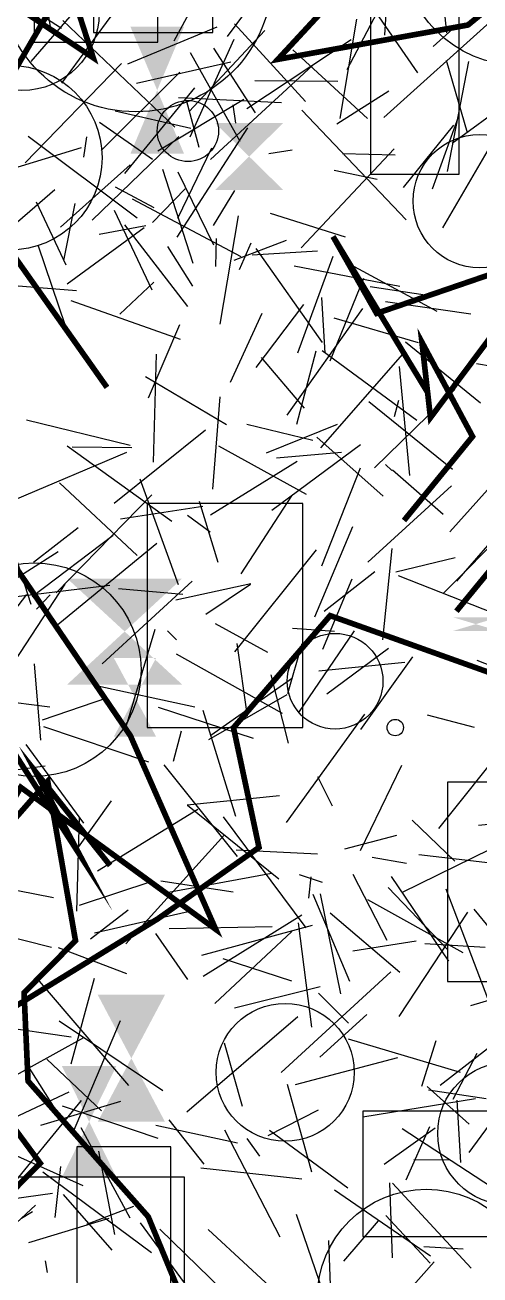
# Model space of a CAD drawing. Extents: x 39652501 to 39653363, y 39457785 to 39458687.
# Drawn here: x 39653110.2 to 39653150.3, y 39458388.7 to 39458499 of the extents above; entities that cross this region are included whole.
import ezdxf

# ---------------------------------------------------------------- set-up
doc = ezdxf.new("R2010")
doc.units = 0
doc.layers.get('0').update_dxf_attribs({"linetype": 'CONTINUOUS'})

msp = doc.modelspace()

# ---------------------------------------------------------------- linework, layer by layer
for p, q in [((39653110.8261, 39458508.7516), (39653112.4292, 39458498.7857)), ((39653142.4868, 39458507.8764), (39653141.9127, 39458498.0604)), ((39653123.3525, 39458497.5404), (39653128.1966, 39458506.5878)), ((39653128.0712, 39458497.9441), (39653133.8711, 39458505.8248)), ((39653147.4074, 39458498.252), (39653146.6826, 39458504.8107)), ((39653113.4181, 39458498.6316), (39653107.16, 39458502.7172)), ((39653112.5169, 39458498.3553), (39653108.3534, 39458503.136)), ((39653110.7579, 39458495.7424), (39653115.3505, 39458501.0134)), ((39653113.4628, 39458493.8156), (39653118.2019, 39458500.2885)), ((39653113.5378, 39458499.339), (39653123.4057, 39458489.9475)), ((39653128.6888, 39458499.0495), (39653134.9465, 39458492.1955)), ((39653139.4205, 39458499.4588), (39653137.9563, 39458490.7014)), ((39653141.2358, 39458500.0134), (39653138.5806, 39458494.9841)), ((39653144.8543, 39458494.7362), (39653141.1661, 39458500.0551)), ((39653141.849, 39458490.7835), (39653151.5164, 39458499.5078)), ((39653127.1123, 39458498.7613), (39653119.2425, 39458495.5015)), ((39653124.6838, 39458491.3145), (39653131.3504, 39458498.4764)), ((39653147.925, 39458498.6072), (39653146.1865, 39458497.0591)), ((39653124.7799, 39458489.0786), (39653128.6349, 39458497.7076)), ((39653130.5156, 39458491.2003), (39653126.8436, 39458496.9156)), ((39653129.7538, 39458491.5885), (39653138.957, 39458497.6727)), ((39653124.7669, 39458496.5176), (39653129.1615, 39458488.6883)), ((39653133.8112, 39458496.7594), (39653140.4, 39458490.6946)), ((39653149.2198, 39458489.436), (39653147.368, 39458495.8283)), ((39653149.3231, 39458495.7446), (39653147.4244, 39458486.0201)), ((39653110.2138, 39458486.7938), (39653118.7153, 39458495.5514)), ((39653116.916, 39458487.8699), (39653123.845, 39458494.7804)), ((39653120.0472, 39458493.8171), (39653128.3449, 39458495.7075)), ((39653135.5457, 39458495.3724), (39653126.5559, 39458487.0912)), ((39653137.7868, 39458493.9715), (39653130.4636, 39458494.0362)), ((39653119.011, 39458485.8494), (39653125.1698, 39458493.3994)), ((39653123.7552, 39458492.5497), (39653132.8335, 39458492.1062)), ((39653142.2849, 39458493.1011), (39653137.6913, 39458490.2106)), ((39653154.4657, 39458493.3198), (39653147.8668, 39458488.4824)), ((39653124.8279, 39458489.8209), (39653118.1617, 39458491.3485)), ((39653129.5159, 39458492.3787), (39653121.9224, 39458487.811)), ((39653125.5705, 39458488.1437), (39653124.4326, 39458492.3215)), ((39653128.793, 39458490.2925), (39653128.5568, 39458491.8955)), ((39653143.7989, 39458481.7589), (39653134.6063, 39458491.4267)), ((39653121.4396, 39458487.0953), (39653116.7804, 39458490.3404)), ((39653146.1222, 39458484.5045), (39653148.4393, 39458490.8566)), ((39653110.5003, 39458489.1345), (39653120.1039, 39458481.9427)), ((39653123.7797, 39458489.1086), (39653116.1427, 39458481.7312)), ((39653123.625, 39458480.2199), (39653129.8436, 39458489.8794)), ((39653143.5826, 39458484.6194), (39653148.0176, 39458490.1269)), ((39653105.5792, 39458485.2088), (39653115.2, 39458488.1523)), ((39653115.6433, 39458489.0982), (39653115.3738, 39458487.2936)), ((39653126.6423, 39458488.0787), (39653123.6439, 39458481.8874)), ((39653134.5585, 39458479.2823), (39653142.7429, 39458488.0163)), ((39653151.1422, 39458488.1239), (39653147.029, 39458481.0423)), ((39653131.7162, 39458487.6184), (39653133.7685, 39458487.9242)), ((39653138.2098, 39458487.606), (39653142.8331, 39458487.5008)), ((39653113.3474, 39458481.1206), (39653119.4823, 39458486.6023)), ((39653122.3273, 39458486.2213), (39653125.0047, 39458477.9293)), ((39653126.8624, 39458479.5233), (39653123.7255, 39458485.9603)), ((39653137.4576, 39458486.1583), (39653141.2417, 39458485.3592)), ((39653104.0258, 39458476.7941), (39653112.8357, 39458484.4508)), ((39653118.1666, 39458484.6631), (39653121.5557, 39458482.8502)), ((39653119.6526, 39458483.6054), (39653129.2397, 39458478.5401)), ((39653121.4622, 39458481.541), (39653124.318, 39458484.5115)), ((39653126.8143, 39458481.2613), (39653128.7114, 39458484.3531)), ((39653111.1928, 39458483.3616), (39653113.8202, 39458477.8041)), ((39653114.5898, 39458483.1947), (39653113.6109, 39458478.1865)), ((39653118.0604, 39458482.6258), (39653121.3796, 39458475.5785)), ((39653129.0112, 39458482.1042), (39653127.3793, 39458472.5482)), ((39653131.8152, 39458482.3514), (39653138.429, 39458480.2522)), ((39653120.7244, 39458481.0602), (39653113.9384, 39458476.0723)), ((39653116.7468, 39458480.4948), (39653120.8468, 39458481.26)), ((39653124.553, 39458474.1158), (39653119.0206, 39458481.3272)), ((39653113.7891, 39458472.4154), (39653111.3839, 39458479.4312)), ((39653122.7786, 39458479.4008), (39653124.9705, 39458475.91)), ((39653127.0542, 39458480.1039), (39653127.005, 39458477.6351)), ((39653128.6551, 39458478.1912), (39653133.2744, 39458479.9709)), ((39653129.1074, 39458477.388), (39653130.1512, 39458479.7458)), ((39653130.5718, 39458479.2207), (39653136.4146, 39458470.941)), ((39653136.0081, 39458478.9998), (39653130.2234, 39458478.6373)), ((39653137.3548, 39458478.5178), (39653134.2438, 39458470.0057)), ((39653133.9433, 39458477.7179), (39653143.2413, 39458475.9209)), ((39653146.536, 39458473.6822), (39653138.5469, 39458477.9909)), ((39653114.747, 39458475.5023), (39653107.1518, 39458476.0948)), ((39653118.5761, 39458473.4268), (39653121.5741, 39458476.2721)), ((39653140.0597, 39458476.591), (39653137.0952, 39458469.2807)), ((39653136.3411, 39458474.9171), (39653136.6567, 39458470.0033)), ((39653145.483, 39458475.128), (39653140.6365, 39458475.8398)), ((39653114.2515, 39458474.6453), (39653123.8959, 39458471.2297)), ((39653134.7599, 39458474.3066), (39653130.5488, 39458468.7419)), ((39653133.3305, 39458464.533), (39653140.0068, 39458473.9494)), ((39653149.5177, 39458473.4515), (39653141.979, 39458474.5223)), ((39653128.3283, 39458467.4387), (39653131.1138, 39458473.5356)), ((39653137.435, 39458473.1101), (39653144.8597, 39458470.9357)), ((39653123.8148, 39458472.4865), (39653121.07, 39458466.0161)), ((39653143.7643, 39458471.0055), (39653150.3552, 39458465.6266)), ((39653121.7698, 39458469.9215), (39653121.5057, 39458460.3909)), ((39653134.8469, 39458465.1335), (39653131.0587, 39458469.6091)), ((39653134.1658, 39458463.7428), (39653135.8715, 39458470.2019)), ((39653136.2873, 39458461.6344), (39653143.5335, 39458469.9166)), ((39653136.4175, 39458470.2438), (39653144.7544, 39458464.0929)), ((39653144.1377, 39458459.2124), (39653143.2285, 39458468.8179)), ((39653150.0147, 39458469.0725), (39653157.154, 39458467.8853)), ((39653120.8321, 39458467.9401), (39653127.9831, 39458463.7072)), ((39653127.3935, 39458466.1468), (39653126.736, 39458457.9991)), ((39653141.0238, 39458459.8821), (39653148.1105, 39458466.8077)), ((39653140.5191, 39458465.7298), (39653147.8993, 39458459.7637)), ((39653143.1226, 39458465.8084), (39653142.7475, 39458464.385)), ((39653110.3455, 39458464.1236), (39653119.473, 39458461.8721)), ((39653126.1232, 39458463.1956), (39653118.0696, 39458456.7371)), ((39653135.589, 39458462.3079), (39653129.7586, 39458463.7103)), ((39653137.7181, 39458463.6916), (39653131.4819, 39458461.1733)), ((39653123.1458, 39458455.1592), (39653113.9326, 39458461.8003)), ((39653119.6377, 39458461.6476), (39653114.356, 39458461.6965)), ((39653135.0165, 39458457.5349), (39653127.2961, 39458461.7827)), ((39653131.9588, 39458456.1463), (39653139.7994, 39458461.9326)), ((39653135.9446, 39458462.5923), (39653141.7798, 39458457.382)), ((39653147.6702, 39458454.2435), (39653155.1395, 39458462.6139)), ((39653109.3304, 39458457.0778), (39653119.1726, 39458461.2541)), ((39653126.5519, 39458455.7286), (39653134.2163, 39458460.4625)), ((39653132.3828, 39458460.7587), (39653138.1052, 39458461.2589)), ((39653136.3873, 39458451.2232), (39653139.7983, 39458459.8873)), ((39653142.5445, 39458459.6565), (39653141.9952, 39458460.163)), ((39653147.0714, 39458455.7591), (39653142.6213, 39458459.6748)), ((39653113.2643, 39458458.5551), (39653120.0829, 39458452.1548)), ((39653120.3404, 39458458.9078), (39653123.7075, 39458449.5816)), ((39653147.8178, 39458458.3082), (39653140.4356, 39458451.5556)), ((39653121.3997, 39458457.5089), (39653112.966, 39458448.8654)), ((39653129.2544, 39458450.5403), (39653133.725, 39458457.4117)), ((39653110.7425, 39458447.8328), (39653107.7697, 39458456.9614)), ((39653118.638, 39458455.385), (39653125.897, 39458456.491)), ((39653127.2493, 39458451.5182), (39653125.5928, 39458456.9082)), ((39653147.1012, 39458448.8279), (39653154.8804, 39458456.6718)), ((39653148.271, 39458449.8804), (39653154.4041, 39458456.9396)), ((39653124.5391, 39458455.6948), (39653126.5354, 39458454.2443)), ((39653110.8362, 39458448.5362), (39653117.993, 39458453.951)), ((39653114.9085, 39458454.5821), (39653110.9626, 39458451.5304)), ((39653139.0705, 39458454.6672), (39653135.7416, 39458446.7014)), ((39653121.8313, 39458453.2117), (39653112.7702, 39458445.7716)), ((39653141.7591, 39458444.6997), (39653142.5844, 39458452.7528)), ((39653113.1403, 39458452.473), (39653104.7228, 39458447.1448)), ((39653135.8797, 39458452.661), (39653128.6733, 39458443.6457)), ((39653142.916, 39458450.7109), (39653148.1221, 39458451.9677)), ((39653141.0589, 39458450.7011), (39653136.5756, 39458447.1936)), ((39653113.7266, 39458449.6235), (39653107.2883, 39458439.8018)), ((39653117.6883, 39458449.4975), (39653108.2237, 39458448.3466)), ((39653124.9591, 39458449.8801), (39653117.0163, 39458442.5785)), ((39653123.4937, 39458448.231), (39653130.1234, 39458449.6732)), ((39653126.1496, 39458446.9856), (39653130.0749, 39458449.6141)), ((39653139.0297, 39458450.0677), (39653136.4238, 39458443.8528)), ((39653143.0996, 39458450.3717), (39653151.538, 39458447.0727)), ((39653105.5821, 39458442.4923), (39653110.3743, 39458448.7104)), ((39653111.2317, 39458447.4027), (39653112.421, 39458448.6771)), ((39653118.4429, 39458449.246), (39653124.1326, 39458448.7467)), ((39653126.9657, 39458446.1465), (39653131.5802, 39458443.6136)), ((39653121.6568, 39458445.6061), (39653119.0533, 39458436.8286)), ((39653123.5576, 39458444.704), (39653122.781, 39458445.5143)), ((39653133.7861, 39458445.7249), (39653137.4987, 39458445.4741)), ((39653139.2354, 39458445.5061), (39653134.3188, 39458438.2907)), ((39653128.8776, 39458444.3734), (39653129.8038, 39458437.9826)), ((39653133.3747, 39458439.9661), (39653134.6331, 39458444.3963)), ((39653142.2436, 39458443.9474), (39653136.8318, 39458439.901)), ((39653132.923, 39458438.1972), (39653123.5584, 39458443.4428)), ((39653144.3578, 39458443.2159), (39653139.7723, 39458436.7898)), ((39653158.9104, 39458439.3896), (39653150.0845, 39458442.8865)), ((39653111.0102, 39458442.5917), (39653111.5758, 39458435.8538)), ((39653143.6917, 39458442.7002), (39653136.1117, 39458441.94)), ((39653116.2148, 39458440.7276), (39653125.1858, 39458438.7874)), ((39653133.7833, 39458441.315), (39653126.585, 39458436.2764)), ((39653131.8791, 39458441.6195), (39653133.3975, 39458435.5884)), ((39653106.3376, 39458439.5769), (39653112.4001, 39458438.787)), ((39653111.7633, 39458437.6549), (39653117.5153, 39458439.6214)), ((39653126.4024, 39458435.9089), (39653133.3293, 39458439.8817)), ((39653130.3565, 39458436.0114), (39653121.9722, 39458438.7287)), ((39653128.8017, 39458429.1122), (39653125.92, 39458438.4788)), ((39653140.1505, 39458438.1598), (39653133.2283, 39458428.6014)), ((39653149.832, 39458436.9838), (39653145.7037, 39458438.0529)), ((39653121.1272, 39458433.9038), (39653111.861, 39458437.0184)), ((39653123.289, 39458434.0065), (39653124.0134, 39458436.693)), ((39653146.684, 39458428.0484), (39653153.9056, 39458437.1145)), ((39653115.3891, 39458428.5205), (39653110.3096, 39458435.4847)), ((39653106.3145, 39458432.8214), (39653111.9848, 39458433.5925)), ((39653122.4464, 39458433.6932), (39653128.9147, 39458425.5809)), ((39653139.7785, 39458426.1143), (39653143.4295, 39458433.6555)), ((39653135.9845, 39458432.6507), (39653137.2917, 39458430.0492)), ((39653132.6428, 39458430.9428), (39653124.4928, 39458430.1168)), ((39653114.623, 39458426.0143), (39653117.8211, 39458430.4958)), ((39653125.4542, 39458429.746), (39653116.6003, 39458424.3025)), ((39653124.5367, 39458430.1103), (39653132.5792, 39458423.6156)), ((39653114.9834, 39458429.1013), (39653114.7589, 39458420.7686)), ((39653127.6785, 39458429.0774), (39653134.9787, 39458419.2867)), ((39653144.3424, 39458428.7909), (39653148.1117, 39458425.1922)), ((39653150.1954, 39458428.3584), (39653159.2233, 39458429.3046)), ((39653127.8101, 39458427.49), (39653119.0935, 39458417.8935)), ((39653138.401, 39458426.27), (39653142.9828, 39458427.4791)), ((39653143.486, 39458422.4584), (39653153.0907, 39458427.1655)), ((39653128.817, 39458426.1749), (39653135.9924, 39458425.8408)), ((39653140.8075, 39458425.5376), (39653143.8327, 39458425.003)), ((39653144.9427, 39458425.7597), (39653154.3178, 39458424.6797)), ((39653122.8689, 39458422.4589), (39653131.9442, 39458424.1231)), ((39653139.1075, 39458424.0361), (39653142.1087, 39458418.2214)), ((39653115.0243, 39458421.2991), (39653121.5138, 39458423.4489)), ((39653122.1754, 39458423.4546), (39653128.5732, 39458422.4843)), ((39653136.4425, 39458423.305), (39653134.4078, 39458423.9839)), ((39653135.2289, 39458421.9242), (39653135.4465, 39458423.7876)), ((39653142.4853, 39458423.8204), (39653147.5399, 39458416.3508)), ((39653112.7351, 39458421.9577), (39653108.0794, 39458422.8631)), ((39653135.5909, 39458422.2554), (39653138.8159, 39458414.592)), ((39653136.2334, 39458422.3083), (39653138.0279, 39458413.4764)), ((39653142.2176, 39458422.8606), (39653147.4523, 39458417.3743)), ((39653147.3093, 39458422.7245), (39653150.992, 39458413.0989)), ((39653119.2994, 39458420.8538), (39653115.9772, 39458418.3022)), ((39653148.8453, 39458417.0813), (39653140.4366, 39458421.7825)), ((39653149.7667, 39458420.9434), (39653156.001, 39458413.3773)), ((39653124.5924, 39458420.7027), (39653116.348, 39458418.8196)), ((39653125.9078, 39458415.0256), (39653134.6021, 39458420.4575)), ((39653135.5029, 39458410.5292), (39653134.3194, 39458419.7285)), ((39653143.2634, 39458415.3506), (39653137.1033, 39458420.5985)), ((39653143.1928, 39458411.4815), (39653149.2449, 39458420.6687)), ((39653112.5568, 39458417.5668), (39653106.3569, 39458419.1132)), ((39653124.5588, 39458414.7264), (39653121.7516, 39458418.797)), ((39653122.9247, 39458419.2522), (39653131.9946, 39458419.4113)), ((39653125.8007, 39458416.8924), (39653135.5654, 39458419.5261)), ((39653133.7443, 39458418.986), (39653126.9379, 39458412.6124)), ((39653113.1282, 39458417.5627), (39653119.1647, 39458415.2633)), ((39653139.0974, 39458417.2825), (39653144.7045, 39458418.1473)), ((39653150.7649, 39458417.5601), (39653145.4653, 39458417.883)), ((39653127.64, 39458416.578), (39653133.6968, 39458414.6124)), ((39653142.4709, 39458415.4126), (39653132.7903, 39458406.5475)), ((39653119.3479, 39458405.3821), (39653111.4867, 39458414.5793)), ((39653114.2663, 39458407.3111), (39653116.3259, 39458414.8615)), ((39653149.5124, 39458412.4528), (39653155.7015, 39458414.2752)), ((39653136.244, 39458414.088), (39653128.6712, 39458412.2036)), ((39653138.7413, 39458410.8892), (39653136.087, 39458413.5364)), ((39653114.2865, 39458409.6567), (39653105.8274, 39458410.8582)), ((39653122.3633, 39458404.9269), (39653113.2338, 39458411.0492)), ((39653118.5972, 39458411.1001), (39653114.3774, 39458401.1039)), ((39653134.2643, 39458411.4412), (39653124.4778, 39458403.0352)), ((39653136.1921, 39458407.8792), (39653140.3449, 39458411.6381)), ((39653115.3713, 39458409.5938), (39653108.0499, 39458405.5444)), ((39653129.3837, 39458403.5256), (39653127.7828, 39458409.1205)), ((39653148.6084, 39458406.5264), (39653138.7249, 39458409.4795)), ((39653146.4249, 39458409.3142), (39653145.1518, 39458405.3103)), ((39653150.9869, 39458408.6374), (39653146.806, 39458405.3762)), ((39653112.1213, 39458407.7163), (39653116.959, 39458403.1646)), ((39653143.0495, 39458407.8308), (39653134.038, 39458405.4394)), ((39653150.0411, 39458408.2165), (39653147.9323, 39458404.1564)), ((39653113.0811, 39458402.995), (39653110.4482, 39458407.1475)), ((39653133.3084, 39458405.5068), (39653135.4563, 39458397.7582)), ((39653145.6732, 39458405.2944), (39653149.3625, 39458401.9901)), ((39653104.8539, 39458400.4903), (39653114.0883, 39458404.8339)), ((39653149.9257, 39458404.2026), (39653140.0069, 39458402.5881)), ((39653150.8543, 39458404.2075), (39653145.7801, 39458404.9751)), ((39653108.211, 39458395.5404), (39653115.1906, 39458404.0778)), ((39653111.5999, 39458401.8946), (39653118.6555, 39458403.9914)), ((39653113.4805, 39458403.6076), (39653121.907, 39458400.7477)), ((39653136.0671, 39458403.2209), (39653131.6116, 39458400.9348)), ((39653148.2835, 39458404.088), (39653148.6174, 39458398.5822)), ((39653126.0011, 39458398.4584), (39653122.9224, 39458402.3564)), ((39653149.3725, 39458399.4785), (39653151.9038, 39458402.9135)), ((39653115.3227, 39458396.5416), (39653105.6454, 39458400.8802)), ((39653119.4676, 39458393.6878), (39653115.1694, 39458401.6413)), ((39653128.9396, 39458400.2881), (39653121.7444, 39458401.8481)), ((39653132.7167, 39458392.0037), (39653127.8403, 39458401.4599)), ((39653131.7776, 39458401.4592), (39653138.6801, 39458396.3624)), ((39653146.3807, 39458401.6367), (39653141.8616, 39458398.4258)), ((39653153.0829, 39458395.2718), (39653143.4536, 39458401.5538)), ((39653145.8737, 39458401.7425), (39653143.7951, 39458397.0223)), ((39653130.9, 39458399.1655), (39653129.8095, 39458400.713)), ((39653116.6963, 39458399.6005), (39653118.0866, 39458392.2499)), ((39653144.4861, 39458398.8652), (39653147.7132, 39458398.8222)), ((39653121.3602, 39458390.6257), (39653111.7773, 39458397.7405)), ((39653112.8764, 39458393.7312), (39653113.3634, 39458398.2346)), ((39653125.7041, 39458398.1372), (39653134.609, 39458397.1537)), ((39653142.616, 39458390.1722), (39653142.3613, 39458396.81)), ((39653149.5364, 39458389.2608), (39653142.5951, 39458396.7759)), ((39653103.3717, 39458394.6128), (39653112.6409, 39458395.9004)), ((39653117.8849, 39458390.8724), (39653113.6046, 39458395.781)), ((39653145.9529, 39458390.3176), (39653137.4999, 39458396.1581)), ((39653111.1303, 39458394.8408), (39653105.1405, 39458389.2828)), ((39653109.8961, 39458393.6865), (39653110.8755, 39458394.2683)), ((39653119.7804, 39458394.7005), (39653115.6389, 39458393.1115)), ((39653110.5502, 39458391.5364), (39653117.6418, 39458393.6743)), ((39653126.847, 39458384.4873), (39653120.4052, 39458393.2688)), ((39653137.2802, 39458384.8507), (39653134.1573, 39458394.0068)), ((39653138.3058, 39458389.8772), (39653141.3824, 39458393.4362)), ((39653145.9236, 39458389.716), (39653142.0179, 39458393.9151)), ((39653122.109, 39458392.7158), (39653131.1654, 39458383.8966)), ((39653135.7326, 39458384.0157), (39653126.3643, 39458392.6839)), ((39653137.2845, 39458384.0246), (39653136.9902, 39458391.7024)), ((39653148.8328, 39458390.944), (39653145.3578, 39458391.1638)), ((39653111.9742, 39458389.918), (39653112.1584, 39458388.8928)), ((39653139.3276, 39458381.9961), (39653146.2701, 39458389.84))]:
    msp.add_line(p, q)
at = {"const_width": 0.5}
for points in [[(39653117.4346, 39458466.9807), (39653104.0661, 39458485.9102), (39653113.981, 39458502.9973), (39653116.2235, 39458496.0643), (39653101.2274, 39458506.0292), (39653090.3271, 39458503.0726), (39653101.3634, 39458512.7968), (39653113.8561, 39458532.176)], [(39653166.3496, 39458518.8475), (39653167.4249, 39458513.8468), (39653149.2614, 39458498.9499), (39653132.4971, 39458495.9198), (39653144.745, 39458509.1547), (39653151.0999, 39458513.8235), (39653162.6548, 39458504.824), (39653182.539, 39458502.3789)], [(39653176.1397, 39458471.4816), (39653190.3036, 39458457.9799), (39653176.0687, 39458464.4654), (39653157.2799, 39458475.0588), (39653156.7799, 39458478.8462), (39653141.2051, 39458473.5083), (39653137.3654, 39458480.2917), (39653145.7108, 39458466.5226)], [(39653089.062, 39458412.4929), (39653102.9645, 39458419.4356), (39653109.8301, 39458431.6939), (39653127.0196, 39458419.1705), (39653119.4999, 39458436.2477), (39653106.0538, 39458456.0231), (39653092.4839, 39458470.2734), (39653091.7399, 39458481.4207)], [(39653148.2423, 39458447.2328), (39653163.6399, 39458466.017), (39653160.9942, 39458478.5818), (39653158.0941, 39458480.5879), (39653145.9545, 39458464.3087), (39653145.2032, 39458470.9604), (39653149.6655, 39458462.6438), (39653143.618, 39458455.2324)], [(39653101.8625, 39458388.7556), (39653111.5519, 39458398.5289), (39653103.8524, 39458408.9884), (39653121.9102, 39458420.0893), (39653130.8378, 39458426.3936), (39653128.5911, 39458436.9551), (39653137.1097, 39458446.8436), (39653151.9127, 39458441.5495)], [(39653100.5478, 39458416.8879), (39653095.8308, 39458405.0188), (39653094.5573, 39458405.3263), (39653097.7563, 39458419.6173), (39653108.1055, 39458436.5266), (39653114.9539, 39458425.8679), (39653111.145, 39458433.0659), (39653117.7112, 39458424.7959)], [(39653129.2, 39458374.1056), (39653121.0715, 39458393.8142), (39653110.4769, 39458405.7773), (39653110.1254, 39458413.5699), (39653114.6598, 39458418.1667), (39653112.2115, 39458432.2259), (39653095.3355, 39458412.9681), (39653080.519, 39458395.4037)]]:
    msp.add_lwpolyline(points, dxfattribs=at)
for centre, radius in [((39653153.8111, 39458505.7931), 10.4035), ((39653119.9713, 39458503.3593), 12.0695), ((39653109.9288, 39458499.99), 6.816), ((39653108.8657, 39458487.2412), 8.1425), ((39653124.5694, 39458489.5974), 2.6986), ((39653150.3016, 39458483.413), 5.8828), ((39653111.0145, 39458442.0757), 9.425), ((39653137.546, 39458441.0551), 4.2187), ((39653142.8516, 39458436.9673), 0.726), ((39653133.1455, 39458406.5497), 6.0845), ((39653152.9109, 39458401.1591), 6.3198), ((39653145.5891, 39458386.6331), 9.6081)]:
    msp.add_circle(centre, radius)
for points in [[(39653119.5051, 39458487.6018), (39653124.2258, 39458487.6018), (39653124.2258, 39458498.7928), (39653119.5051, 39458498.7928)], [(39653126.9571, 39458484.3836), (39653132.9836, 39458484.3836), (39653132.9836, 39458490.313), (39653126.9571, 39458490.313)], [(39653113.9256, 39458440.7662), (39653124.0631, 39458440.7662), (39653124.0631, 39458450.1171), (39653113.9256, 39458450.1171)], [(39653147.9466, 39458445.49), (39653151.9573, 39458445.49), (39653151.9573, 39458446.6945), (39653147.9466, 39458446.6945)], [(39653118.0406, 39458436.1624), (39653121.7658, 39458436.1624), (39653121.7658, 39458443.1043), (39653118.0406, 39458443.1043)], [(39653116.6146, 39458402.1831), (39653122.5523, 39458402.1831), (39653122.5523, 39458413.3923), (39653116.6146, 39458413.3923)], [(39653113.4584, 39458397.2885), (39653118.2684, 39458397.2885), (39653118.2684, 39458407.1138), (39653113.4584, 39458407.1138)]]:
    msp.add_solid(points)
for points in [[(39653140.6609, 39458485.778, 19730366.2), (39653148.4939, 39458485.778, 19730366.2), (39653148.4939, 39458502.6466, 19730366.2), (39653140.6609, 39458502.6466, 19730366.2)], [(39653116.2446, 39458498.2852), (39653126.7725, 39458498.2852), (39653126.7725, 39458500.6596), (39653116.2446, 39458500.6596)], [(39653111.0088, 39458497.4345), (39653121.9088, 39458497.4345), (39653121.9088, 39458500.0292), (39653111.0088, 39458500.0292)], [(39653120.9878, 39458436.9599, 19730366.2), (39653134.71, 39458436.9599, 19730366.2), (39653134.71, 39458456.7306, 19730366.2), (39653120.9878, 39458456.7306, 19730366.2)], [(39653147.4559, 39458414.5711), (39653155.0956, 39458414.5711), (39653155.0956, 39458432.1622), (39653147.4559, 39458432.1622)], [(39653139.9827, 39458392.0641), (39653158.229, 39458392.0641), (39653158.229, 39458403.1243), (39653139.9827, 39458403.1243)], [(39653114.7902, 39458387.8704), (39653123.0772, 39458387.8704), (39653123.0772, 39458399.9733), (39653114.7902, 39458399.9733)], [(39653108.6911, 39458379.492, 19730366.2), (39653124.2732, 39458379.492, 19730366.2), (39653124.2732, 39458397.3117, 19730366.2), (39653108.6911, 39458397.3117, 19730366.2)]]:
    msp.add_3dface(points)

doc.saveas('drawing.dxf')
